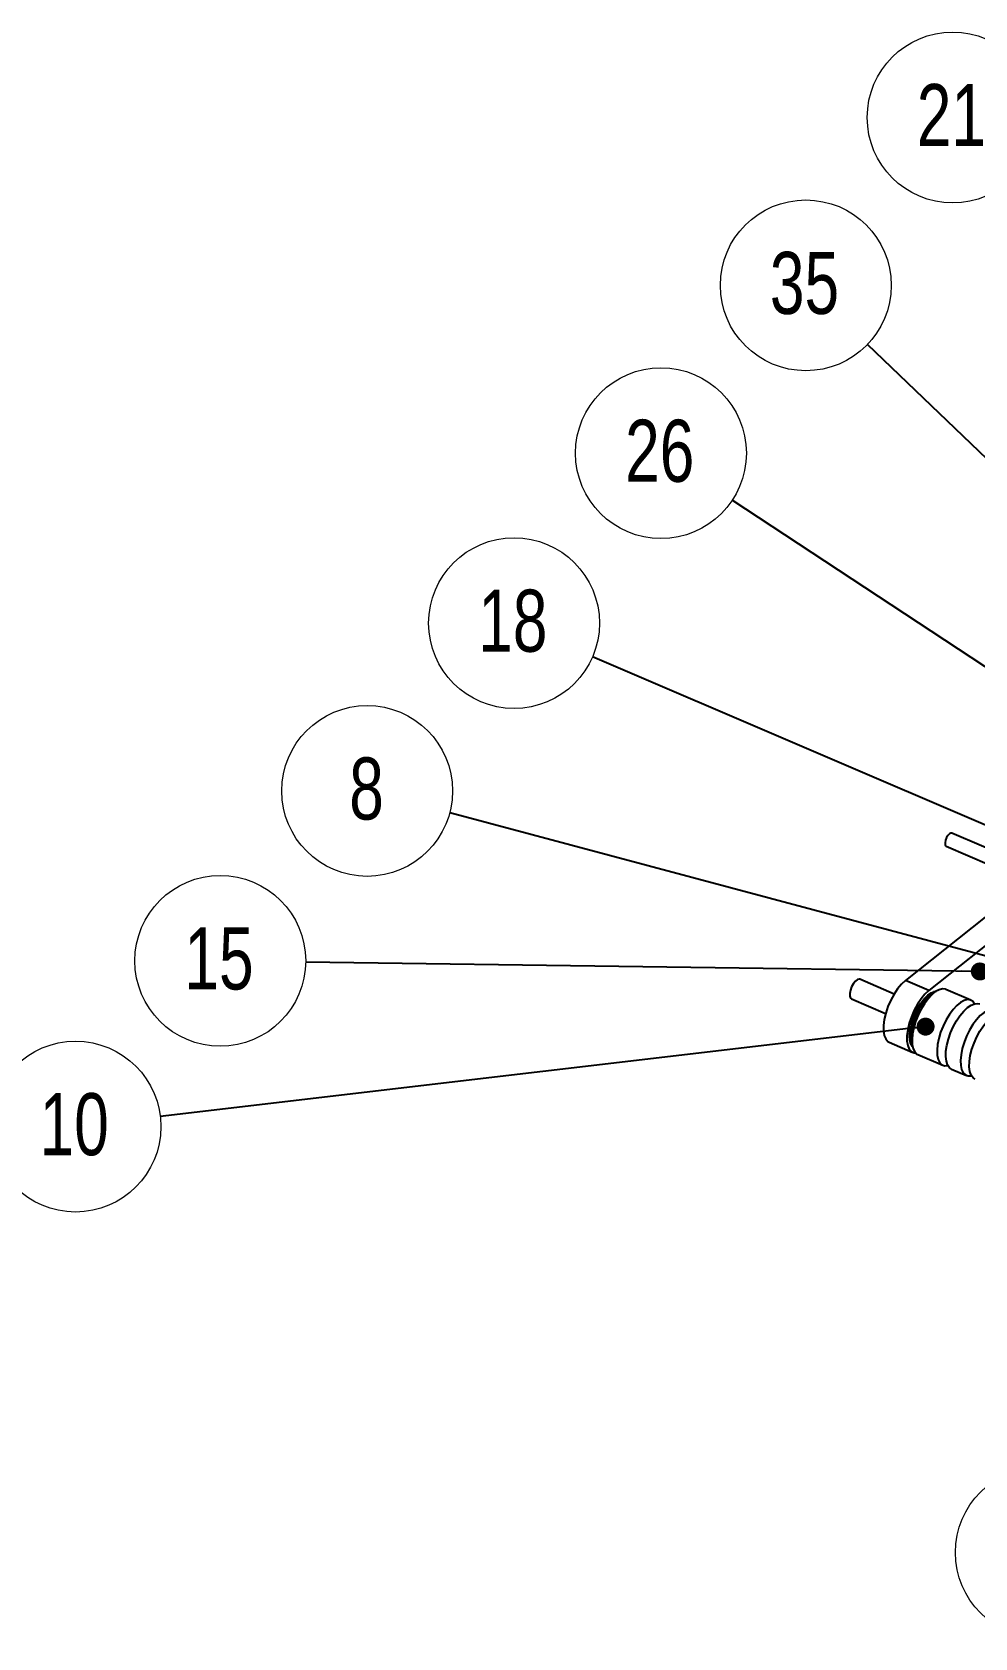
# Model space of a CAD drawing. Header units: millimetres. Extents: x 2 to 418, y 2 to 295.
# Drawn here: x 259.5 to 312.6, y 60.9 to 151.4 of the extents above; entities that cross this region are included whole.
import ezdxf

# ---------------------------------------------------------------- set-up
doc = ezdxf.new("R2010")
doc.units = ezdxf.units.MM
doc.styles.add('SLDTEXTSTYLE0', font='TXT', dxfattribs={"width": 0.75})
doc.dimstyles.new('SLDDIMSTYLE0', dxfattribs={"dimtxt": 0.18, "dimasz": 1.016, "dimexe": 0, "dimexo": 0.0625, "dimgap": 0, "dimtad": 0, "dimtih": 1, "dimtoh": 1, "dimdec": 0, "dimrnd": 1e-09, "dimzin": 0, "dimdsep": 46, "dimtxsty": 'Standard', "dimblk1": 'DOT', "dimblk2": 'DOT', "dimsah": 1, "dimcen": 0.09, "dimadec": 0, "dimazin": 0, "dimtfac": 1.016, "dimtdec": 0, "dimtofl": 0, "dimtmove": 0, "dimatfit": 3, "dimldrblk": 'DOT', "dimfxl": 1, "dimfrac": 2, "dimtolj": 1, "dimtzin": 0, "dimarcsym": 0})
doc.dimstyles.new('SLDDIMSTYLE1', dxfattribs={"dimtxt": 0.18, "dimasz": 3.302, "dimexe": 0, "dimexo": 0.0625, "dimgap": 0, "dimtad": 0, "dimtih": 1, "dimtoh": 1, "dimdec": 0, "dimrnd": 1e-09, "dimzin": 0, "dimdsep": 46, "dimtxsty": 'Standard', "dimsah": 1, "dimcen": 0.09, "dimadec": 0, "dimazin": 0, "dimtfac": 3.302, "dimtdec": 0, "dimtofl": 0, "dimtmove": 0, "dimatfit": 3, "dimfxl": 1, "dimfrac": 2, "dimtolj": 1, "dimtzin": 0, "dimarcsym": 0})

# ---------------------------------------------------------------- blocks, each defined once
blk = doc.blocks.new('SW_NOTE_5')
at = {"color": 0, "linetype": 'Continuous', "lineweight": 0}
blk.add_circle((-4.654, 1.244), 4.817, dxfattribs=at)
at = {"color": 0, "linetype": 'Continuous', "lineweight": 0, "insert": (-4.689, 3.132), "char_height": 3.5, "attachment_point": 2, "style": 'SLDTEXTSTYLE0'}
blk.add_mtext('8', dxfattribs=at)
blk = doc.blocks.new('_Dot')
at = {"color": 0, "linetype": 'ByBlock', "lineweight": -2}
blk.add_line((-0.5, 0), (-1, 0), dxfattribs=at)
at = {"color": 0, "linetype": 'ByBlock', "const_width": 0.5}
blk.add_lwpolyline([(-0.25, 0, 1), (0.25, 0, 1)], format="xyb", close=True, dxfattribs=at)
blk = doc.blocks.new('SW_NOTE_6')
at = {"color": 0, "linetype": 'Continuous', "lineweight": 0}
blk.add_circle((-4.784, -0.563), 4.817, dxfattribs=at)
at = {"color": 0, "linetype": 'Continuous', "lineweight": 0, "insert": (-4.855, 1.325), "char_height": 3.5, "attachment_point": 2, "style": 'SLDTEXTSTYLE0'}
blk.add_mtext('10', dxfattribs=at)
blk = doc.blocks.new('SW_NOTE_7')
at = {"color": 0, "linetype": 'Continuous', "lineweight": 0}
blk.add_circle((-4.817, 0.067), 4.817, dxfattribs=at)
at = {"color": 0, "linetype": 'Continuous', "lineweight": 0, "insert": (-4.887, 1.955), "char_height": 3.5, "attachment_point": 2, "style": 'SLDTEXTSTYLE0'}
blk.add_mtext('15', dxfattribs=at)
blk = doc.blocks.new('SW_NOTE_8')
at = {"color": 0, "linetype": 'Continuous', "lineweight": 0}
blk.add_circle((-4.427, 1.899), 4.817, dxfattribs=at)
at = {"color": 0, "linetype": 'Continuous', "lineweight": 0, "insert": (-4.498, 3.787), "char_height": 3.5, "attachment_point": 2, "style": 'SLDTEXTSTYLE0'}
blk.add_mtext('18', dxfattribs=at)
blk = doc.blocks.new('SW_NOTE_11')
at = {"color": 0, "linetype": 'Continuous', "lineweight": 0}
blk.add_circle((-2.401, 4.176), 4.817, dxfattribs=at)
at = {"color": 0, "linetype": 'Continuous', "lineweight": 0, "insert": (-2.471, 6.064), "char_height": 3.5, "attachment_point": 2, "style": 'SLDTEXTSTYLE0'}
blk.add_mtext('21', dxfattribs=at)
blk = doc.blocks.new('SW_NOTE_14')
at = {"color": 0, "linetype": 'Continuous', "lineweight": 0}
blk.add_circle((-4.022, 2.651), 4.817, dxfattribs=at)
at = {"color": 0, "linetype": 'Continuous', "lineweight": 0, "insert": (-4.093, 4.539), "char_height": 3.5, "attachment_point": 2, "style": 'SLDTEXTSTYLE0'}
blk.add_mtext('26', dxfattribs=at)
blk = doc.blocks.new('SW_NOTE_20')
at = {"color": 0, "linetype": 'Continuous', "lineweight": 0}
blk.add_circle((-3.477, 3.334), 4.817, dxfattribs=at)
at = {"color": 0, "linetype": 'Continuous', "lineweight": 0, "insert": (-3.548, 5.222), "char_height": 3.5, "attachment_point": 2, "style": 'SLDTEXTSTYLE0'}
blk.add_mtext('35', dxfattribs=at)
blk = doc.blocks.new('SW_NOTE_21')
at = {"color": 0, "linetype": 'Continuous', "lineweight": 0}
blk.add_circle((-2.527, -4.101), 4.817, dxfattribs=at)
at = {"color": 0, "linetype": 'Continuous', "lineweight": 0, "insert": (-2.598, -2.213), "char_height": 3.5, "attachment_point": 2, "style": 'SLDTEXTSTYLE0'}
blk.add_mtext('43', dxfattribs=at)

msp = doc.modelspace()

# ---------------------------------------------------------------- linework, layer by layer
at = {"color": 7, "linetype": 'Continuous', "lineweight": 25}
for p, q in [((317.955459, 103.387853), (311.313346, 106.2524)), ((310.996537, 105.517804), (317.899554, 102.540736)), ((315.683739, 103.496352), (308.694272, 97.937116)), ((317.008092, 102.925197), (310.018625, 97.365962)), ((308.057296, 97.171397), (306.125699, 98.004438)), ((310.018625, 97.365962), (308.694272, 97.937116)), ((310.415356, 97.324368), (310.27375, 97.303875)), ((310.505023, 97.37273), (310.3082, 97.266575)), ((312.392354, 96.826462), (310.984262, 97.43373)), ((305.650484, 96.902543), (307.582081, 96.069503)), ((307.786159, 94.456844), (309.110512, 93.88569)), ((309.057767, 94.367157), (309.115653, 94.151155)), ((309.400214, 93.76075), (310.808307, 93.153481)), ((311.303005, 92.940132), (312.13266, 92.582327))]:
    msp.add_line(p, q, dxfattribs=at)
at = {"color": 7, "linetype": 'Continuous', "lineweight": 25, "flags": 128}
for points in [[(311.313346, 106.2524), (311.264687, 106.257303), (311.181404, 106.216406), (311.094093, 106.125072), (311.016046, 105.997204), (310.959144, 105.852271), (310.93205, 105.712334), (310.93889, 105.598701), (310.978621, 105.528669), (310.996537, 105.517804)], [(306.125699, 98.004438), (306.097057, 98.012558), (305.994166, 97.99239), (305.87848, 97.907222), (305.763954, 97.767327), (305.664401, 97.589579), (305.591828, 97.395417), (305.554988, 97.20826), (305.558326, 97.05068), (305.601438, 96.941686), (305.650484, 96.902543)], [(308.694272, 97.937116), (308.474269, 97.732321), (308.25826, 97.472227), (308.054545, 97.166828), (307.870954, 96.827863), (307.714542, 96.468355), (307.591317, 96.102121), (307.506017, 95.743235), (307.461922, 95.40549), (307.460722, 95.101863), (307.502466, 94.844025), (307.585551, 94.641883), (307.70678, 94.503204), (307.786159, 94.456844)], [(310.018625, 97.365962), (309.798622, 97.161167), (309.582613, 96.901073), (309.378898, 96.595674), (309.195307, 96.256708), (309.038895, 95.897201), (308.91567, 95.530966), (308.83037, 95.17208), (308.786275, 94.834336), (308.785075, 94.530709), (308.826819, 94.27287), (308.909904, 94.070729), (309.031133, 93.93205), (309.185849, 93.862165), (309.268617, 93.853951)], [(309.096769, 94.221619), (309.009563, 94.360657), (308.95119, 94.563758), (308.931765, 94.814286), (308.952083, 95.101983), (309.011312, 95.41507), (309.107028, 95.740731), (309.235314, 96.065633), (309.390914, 96.376473), (309.56746, 96.660526), (309.757725, 96.906163), (309.953918, 97.103328), (310.148008, 97.243949), (310.332047, 97.322268), (310.440814, 97.338099)], [(309.043949, 95.06722), (309.111026, 95.395605), (309.215589, 95.735166), (309.353361, 96.072004), (309.518698, 96.392329), (309.704833, 96.683024), (309.904144, 96.93219), (310.108473, 97.129627), (310.3082, 97.266575)], [(310.984262, 97.43373), (310.962685, 97.442255), (310.794324, 97.464478), (310.604203, 97.419215), (310.399192, 97.308101), (310.186701, 97.135151), (309.974411, 96.906618), (309.769994, 96.630761), (309.580836, 96.317548), (309.413777, 95.978303), (309.274854, 95.625284), (309.169088, 95.271253), (309.1003, 94.929003)], [(312.600405, 96.628666), (312.511291, 96.746079), (312.370777, 96.834987), (312.202416, 96.85721), (312.012295, 96.811946), (311.807285, 96.700833), (311.594793, 96.527883), (311.382503, 96.29935), (311.178086, 96.023492), (310.988928, 95.710279), (310.82187, 95.371034), (310.682946, 95.018016), (310.57718, 94.663985), (310.508392, 94.321734)], [(311.303005, 92.940132), (311.184067, 93.020514), (311.076478, 93.172893), (311.005701, 93.383233), (310.974294, 93.643933), (310.983396, 93.945573), (311.032673, 94.277249), (311.120347, 94.626974), (311.24325, 94.982108), (311.396937, 95.329814), (311.575854, 95.657525), (311.773537, 95.953401), (311.982839, 96.206743), (312.196195, 96.408398), (312.405896, 96.551076), (312.60436, 96.62962), (312.784416, 96.641192), (312.887052, 96.613113)], [(313.924758, 96.057511), (313.835644, 96.174925), (313.69513, 96.263832), (313.526769, 96.286055), (313.336648, 96.240792), (313.131638, 96.129678), (312.919146, 95.956729), (312.706856, 95.728195), (312.502439, 95.452338), (312.313281, 95.139125), (312.146223, 94.79988), (312.007299, 94.446861), (311.901533, 94.09283), (311.832745, 93.75058)], [(312.627357, 92.368978), (312.508419, 92.44936), (312.40083, 92.601739), (312.330054, 92.812079), (312.298647, 93.072779), (312.307748, 93.374419), (312.357025, 93.706095), (312.4447, 94.055819), (312.567602, 94.410954), (312.721289, 94.75866), (312.900206, 95.086371), (313.097889, 95.382247), (313.307191, 95.635589), (313.520548, 95.837244), (313.730248, 95.979922), (313.928713, 96.058466), (314.108768, 96.070038), (314.211404, 96.041959)], [(309.006994, 94.36661), (309.036739, 94.315121), (309.089283, 94.24956)], [(309.1003, 94.929003), (309.070978, 94.610904), (309.082181, 94.328455), (309.133505, 94.091863), (309.223093, 93.909679), (309.34771, 93.788488), (309.400214, 93.76075)], [(310.508392, 94.321734), (310.47907, 94.003636), (310.490273, 93.721186), (310.541597, 93.484594), (310.631185, 93.30241), (310.755802, 93.181219), (310.910942, 93.125401), (311.090998, 93.136974), (311.094953, 93.137929)], [(311.832745, 93.75058), (311.803423, 93.432482), (311.814626, 93.150032), (311.86595, 92.91344), (311.955538, 92.731256), (312.080155, 92.610065), (312.235295, 92.554247), (312.415351, 92.565819), (312.419306, 92.566774)]]:
    msp.add_lwpolyline(points, dxfattribs=at)
at = {"color": 7, "linetype": 'Continuous', "lineweight": 25}
for centre, radius, start, end in [((311.943807, 94.841841), 2.917599, 135.2039212, 178.13789169), ((310.738354, 94.750497), 1.723752, 169.41229432, 192.84926805)]:
    msp.add_arc(centre, radius, start, end, dxfattribs=at)

# ---------------------------------------------------------------- block references
at = {"color": 7, "linetype": 'Continuous', "lineweight": 0}
for name, p in [('SW_NOTE_11', (313.761806, 142.442579)), ('SW_NOTE_20', (306.55416, 133.817565)), ('SW_NOTE_14', (298.933486, 125.033028)), ('SW_NOTE_8', (291.054527, 116.19948)), ('SW_NOTE_5', (282.997122, 107.386856)), ('SW_NOTE_7', (274.876011, 98.97775)), ('SW_NOTE_6', (266.67781, 90.258726)), ('SW_NOTE_21', (318.85877, 69.773294))]:
    msp.add_blockref(name, p, dxfattribs=at)

# ---------------------------------------------------------------- leaders
for points, dimstyle in [([(322.016827, 118.992018), (306.55416, 133.817565)], 'SLDDIMSTYLE1'), ([(326.203395, 107.059552), (298.933486, 125.033028)], 'SLDDIMSTYLE1'), ([(316.803274, 105.156312), (291.054527, 116.19948)], 'SLDDIMSTYLE0'), ([(322.278979, 96.887101), (282.997122, 107.386856)], 'SLDDIMSTYLE0'), ([(312.895104, 98.446809), (274.876011, 98.97775)], 'SLDDIMSTYLE0'), ([(309.833981, 95.335555), (266.67781, 90.258726)], 'SLDDIMSTYLE0')]:
    msp.add_leader(points, dimstyle=dimstyle, dxfattribs=at)

doc.saveas('drawing.dxf')
